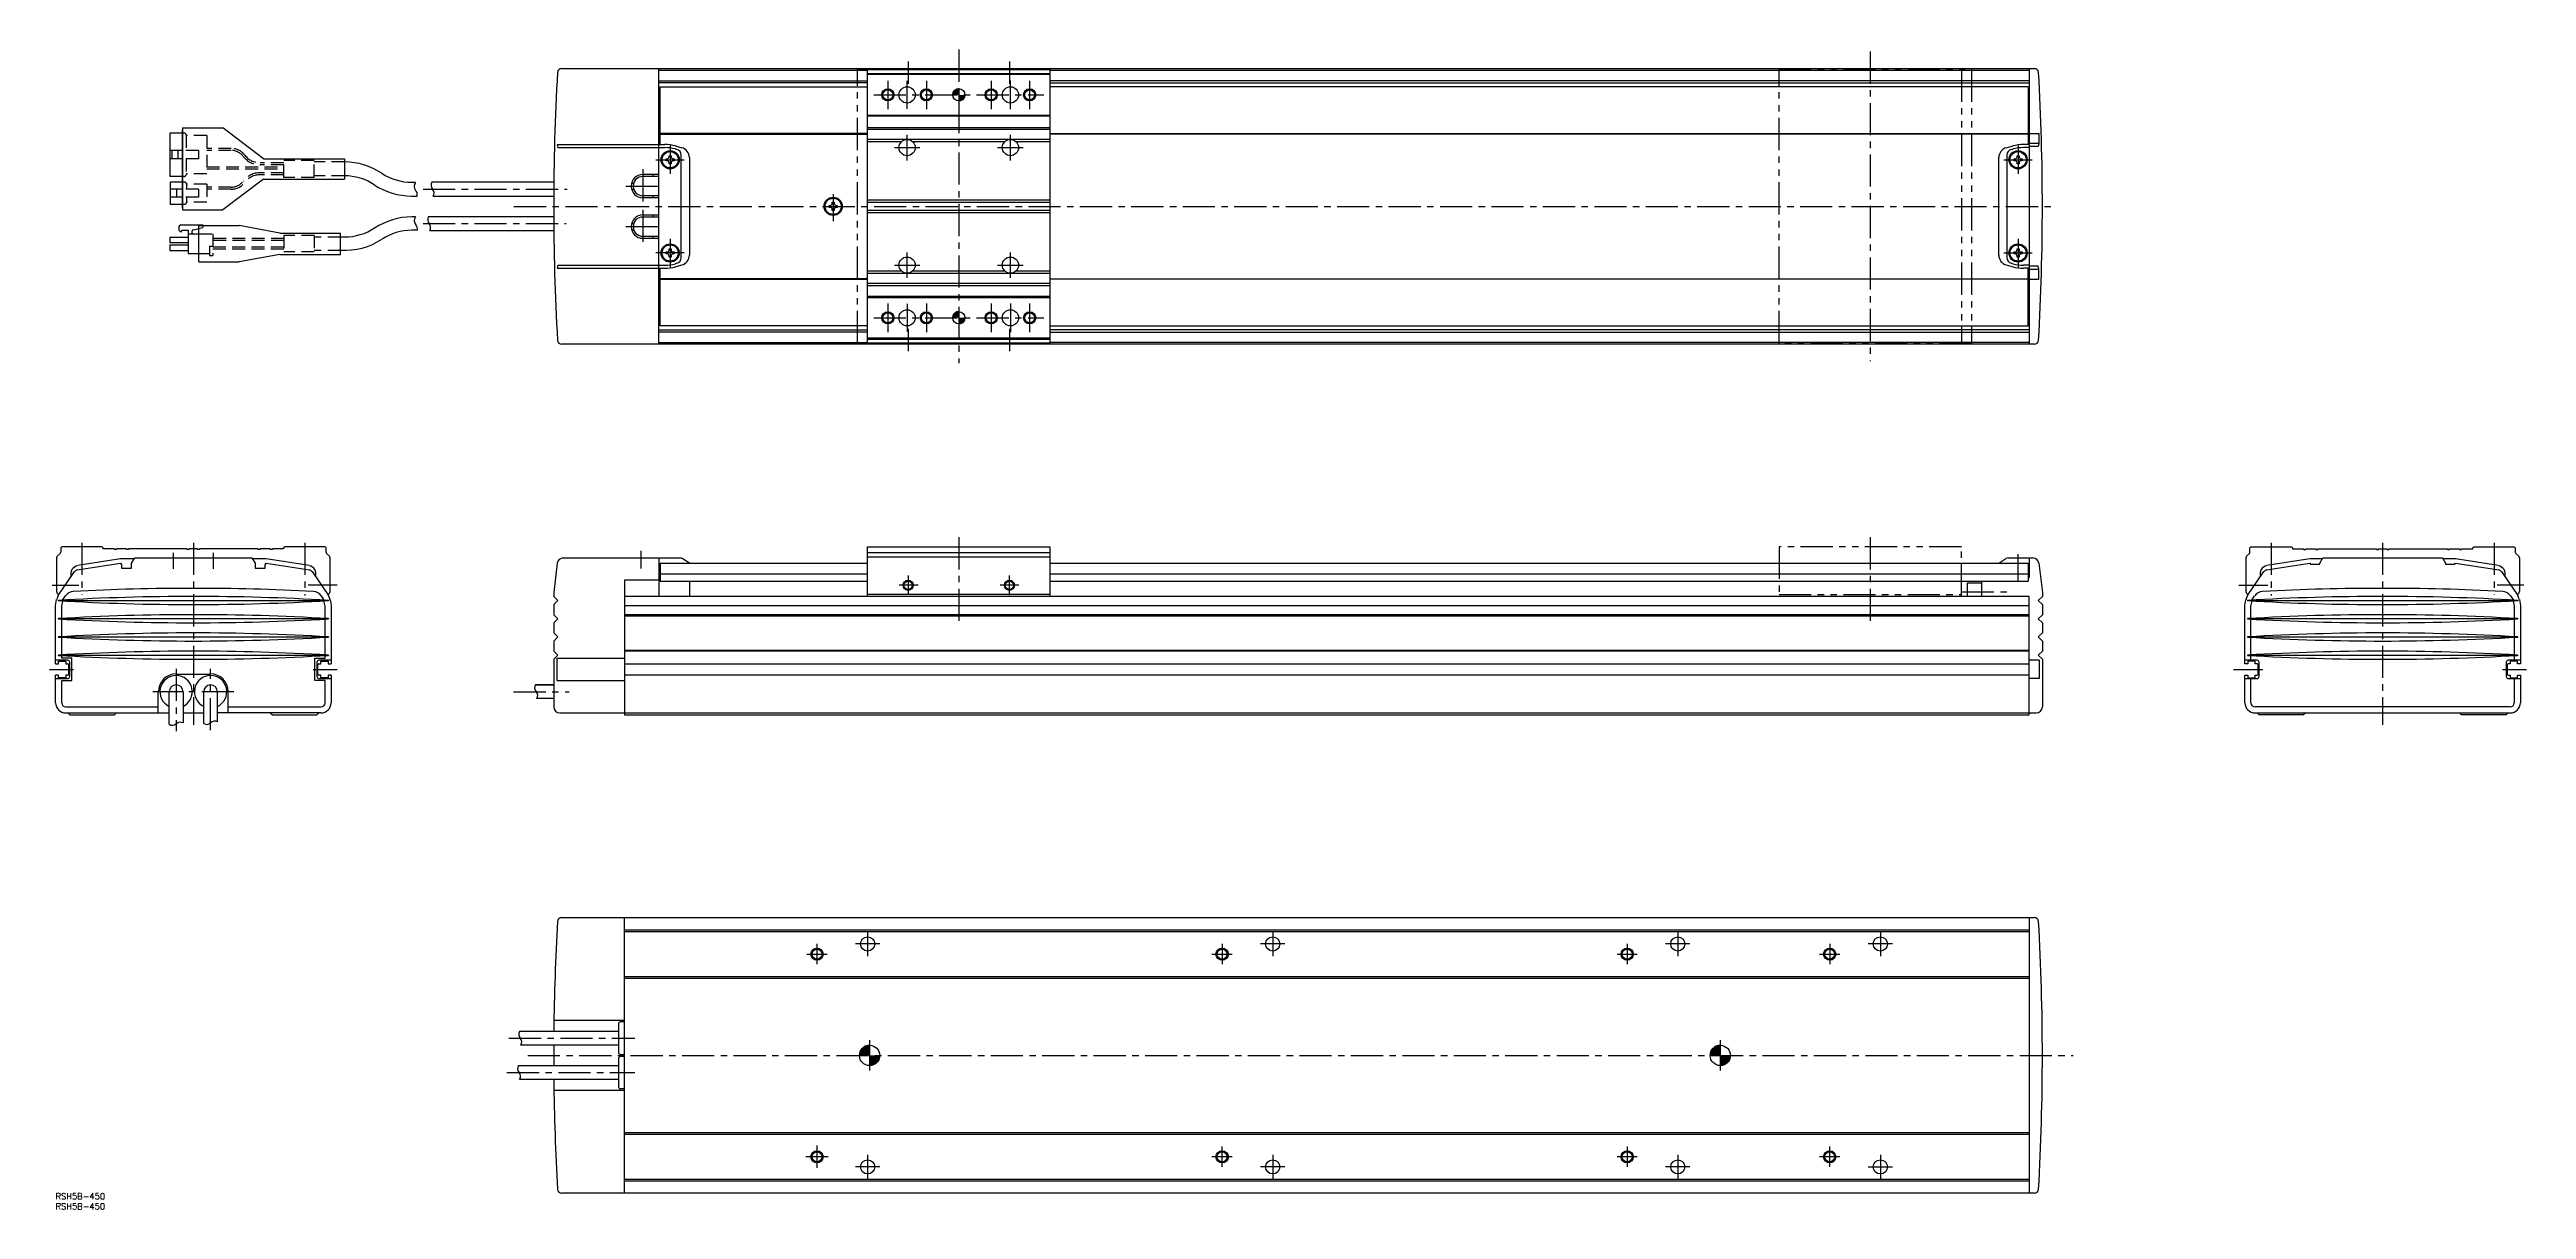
# Model space of a CAD drawing. Extents: x -3 to 1220, y -8 to 564.
import ezdxf

# ---------------------------------------------------------------- set-up
doc = ezdxf.new("R2010")
doc.units = 0
doc.header["$LTSCALE"] = 0.5
for name, pattern in [('CENTER', [50.8, 31.75, -6.35, 6.35, -6.35]), ('DASHED', [19.05, 12.7, -6.35]), ('PHANTOM', [63.5, 31.75, -6.35, 6.35, -6.35, 6.35, -6.35])]:
    doc.linetypes.add(name, pattern=pattern)
for name, color, linetype in [('MSM_CENTER', 1, 'CENTER'), ('MSM_CONTINUOUS', 7, 'CONTINUOUS'), ('MSM_DASHED', 4, 'DASHED'), ('MSM_IMAGINARY', 6, 'PHANTOM'), ('MSM_NARROW', 5, 'CONTINUOUS'), ('MSM_PART_NUMBER', 7, 'CONTINUOUS')]:
    doc.layers.add(name, color=color, linetype=linetype)
doc.styles.get("Standard").update_dxf_attribs({"font": 'txt.shx', "height": 3, "bigfont": 'bigfont.shx'})

# ---------------------------------------------------------------- blocks, each defined once
blk = doc.blocks.new('*U1')
at = {"layer": 'MSM_PART_NUMBER'}
blk.add_text('RSH5B-450', height=3, dxfattribs=at).set_placement((0, -3))
blk = doc.blocks.new('*U2')
at = {"layer": 'MSM_PART_NUMBER'}
blk.add_text('RSH5B-450', height=3, dxfattribs=at).set_placement((0, -8))
blk = doc.blocks.new('*U8')
at = {"layer": 'MSM_CONTINUOUS', "linetype": 'CONTINUOUS'}
for p, q in [((443, 542.9), (442.9, 542)), ((443.5, 543.8), (443, 542.9)), ((444.1, 544.4), (443.5, 543.8)), ((445, 544.9), (444.1, 544.4)), ((445.9, 545), (445, 544.9)), ((445.9, 544.9), (445.9, 545)), ((445.9, 544.9), (445.9, 544.4)), ((445.9, 544.4), (445.9, 543.8)), ((445.9, 543.8), (445.9, 542.9)), ((445.9, 542.9), (445.9, 542)), ((445.9, 542), (445.9, 542)), ((445.9, 542), (445.9, 541.1)), ((445.9, 541.1), (445.9, 540.2)), ((445.9, 540.2), (445.9, 539.6)), ((445.9, 539.6), (445.9, 539.1)), ((446.8, 539.1), (445.9, 539)), ((445.9, 539), (445.9, 539.1)), ((447.7, 539.6), (446.8, 539.1)), ((448.3, 540.2), (447.7, 539.6)), ((448.8, 541.1), (448.3, 540.2)), ((448.9, 542), (448.8, 541.1)), ((448.9, 542), (448.9, 542)), ((443, 432.9), (442.9, 432)), ((442.9, 432), (442.9, 432)), ((443.5, 433.8), (443, 432.9)), ((444.1, 434.4), (443.5, 433.8)), ((445, 434.9), (444.1, 434.4)), ((445.9, 435), (445, 434.9)), ((445.9, 434.9), (445.9, 435)), ((445.9, 434.9), (445.9, 434.4)), ((445.9, 434.4), (445.9, 433.8)), ((445.9, 433.8), (445.9, 432.9)), ((445.9, 432.9), (445.9, 432)), ((445.9, 432), (445.9, 432)), ((445.9, 432), (445.9, 431.1)), ((445.9, 431.1), (445.9, 430.2)), ((445.9, 430.2), (445.9, 429.6)), ((445.9, 429.6), (445.9, 429.1)), ((446.8, 429.1), (445.9, 429)), ((445.9, 429), (445.9, 429.1)), ((447.7, 429.6), (446.8, 429.1)), ((448.3, 430.2), (447.7, 429.6)), ((448.8, 431.1), (448.3, 430.2)), ((448.9, 432), (448.8, 431.1))]:
    blk.add_line(p, q, dxfattribs=at)
for points in [[(443, 542.9), (442.9, 542), (445.9, 542)], [(443.5, 543.8), (443, 542.9), (445.9, 542.9)], [(444.1, 544.4), (443.5, 543.8), (445.9, 543.8)], [(445, 544.9), (444.1, 544.4), (445.9, 544.4)], [(445.9, 545), (445, 544.9), (445.9, 544.9)], [(448.9, 542), (445.9, 542), (448.9, 542)], [(445.9, 542), (445.9, 541.1), (448.8, 541.1)], [(445.9, 541.1), (445.9, 540.2), (448.3, 540.2)], [(445.9, 540.2), (445.9, 539.6), (447.7, 539.6)], [(445.9, 539.6), (445.9, 539.1), (446.8, 539.1)], [(443, 432.9), (442.9, 432), (445.9, 432)], [(442.9, 432), (442.9, 432), (445.9, 432)], [(443.5, 433.8), (443, 432.9), (445.9, 432.9)], [(444.1, 434.4), (443.5, 433.8), (445.9, 433.8)], [(445, 434.9), (444.1, 434.4), (445.9, 434.4)], [(445.9, 435), (445, 434.9), (445.9, 434.9)], [(445.9, 432), (445.9, 431.1), (448.8, 431.1)], [(445.9, 431.1), (445.9, 430.2), (448.3, 430.2)], [(445.9, 430.2), (445.9, 429.6), (447.7, 429.6)], [(445.9, 429.6), (445.9, 429.1), (446.8, 429.1)]]:
    blk.add_solid(points, dxfattribs=at)
at = {"layer": 'MSM_CONTINUOUS', "linetype": 'CONTINUOUS', "extrusion": (0, 0, -1)}
for points in [[(-443, 542.9), (-445.9, 542.9), (-445.9, 542)], [(-443.1, 542), (-445.9, 542), (-445.9, 542)], [(-443.5, 543.8), (-445.9, 543.8), (-445.9, 542.9)], [(-444.1, 544.4), (-445.9, 544.4), (-445.9, 543.8)], [(-445, 544.9), (-445.9, 544.9), (-445.9, 544.4)], [(-445.9, 542), (-448.9, 542), (-448.8, 541.1)], [(-445.9, 541.1), (-448.8, 541.1), (-448.3, 540.2)], [(-445.9, 540.2), (-448.3, 540.2), (-447.7, 539.6)], [(-445.9, 539.6), (-447.7, 539.6), (-446.8, 539.1)], [(-445.9, 539.1), (-446.8, 539.1), (-445.9, 539)], [(-442.9, 432), (-445.9, 432), (-445.9, 432)], [(-443, 432.9), (-445.9, 432.9), (-445.9, 432)], [(-443.5, 433.8), (-445.9, 433.8), (-445.9, 432.9)], [(-444.1, 434.4), (-445.9, 434.4), (-445.9, 433.8)], [(-445, 434.9), (-445.9, 434.9), (-445.9, 434.4)], [(-445.9, 432), (-448.9, 432), (-448.8, 431.1)], [(-445.9, 431.1), (-448.8, 431.1), (-448.3, 430.2)], [(-445.9, 430.2), (-448.3, 430.2), (-447.7, 429.6)], [(-445.9, 429.6), (-447.7, 429.6), (-446.8, 429.1)], [(-445.9, 429.1), (-446.8, 429.1), (-445.9, 429)]]:
    blk.add_solid(points, dxfattribs=at)
blk = doc.blocks.new('*U9')
at = {"layer": 'MSM_CONTINUOUS', "linetype": 'CONTINUOUS'}
for p, q in [((397, 69.1), (396.9, 68)), ((397.4, 70.2), (397, 69.1)), ((398, 71.1), (397.4, 70.2)), ((398.8, 71.9), (398, 71.1)), ((399.7, 72.5), (398.8, 71.9)), ((400.8, 72.9), (399.7, 72.5)), ((401.9, 73), (400.8, 72.9)), ((401.9, 72.9), (401.9, 73)), ((401.9, 72.9), (401.9, 72.5)), ((401.9, 72.5), (401.9, 71.9)), ((401.9, 71.9), (401.9, 71.1)), ((401.9, 71.1), (401.9, 70.2)), ((401.9, 70.2), (401.9, 69.1)), ((401.9, 69.1), (401.9, 68)), ((401.9, 68), (401.9, 66.9)), ((401.9, 66.9), (401.9, 65.8)), ((401.9, 65.8), (401.9, 64.9)), ((401.9, 64.9), (401.9, 64.1)), ((401.9, 64.1), (401.9, 63.5)), ((401.9, 63.5), (401.9, 63.1)), ((403, 63.1), (401.9, 63)), ((401.9, 63), (401.9, 63.1)), ((404.1, 63.5), (403, 63.1)), ((405, 64.1), (404.1, 63.5)), ((405.8, 64.9), (405, 64.1)), ((406.4, 65.8), (405.8, 64.9)), ((406.8, 66.9), (406.4, 65.8)), ((406.9, 68), (406.8, 66.9)), ((817, 69.1), (816.9, 68)), ((817.4, 70.2), (817, 69.1)), ((818, 71.1), (817.4, 70.2)), ((818.8, 71.9), (818, 71.1)), ((819.7, 72.5), (818.8, 71.9)), ((820.8, 72.9), (819.7, 72.5)), ((821.9, 73), (820.8, 72.9)), ((821.9, 72.9), (821.9, 73)), ((821.9, 72.9), (821.9, 72.5)), ((821.9, 72.5), (821.9, 71.9)), ((821.9, 71.9), (821.9, 71.1)), ((821.9, 71.1), (821.9, 70.2)), ((821.9, 70.2), (821.9, 69.1)), ((821.9, 69.1), (821.9, 68)), ((821.9, 68), (821.9, 66.9)), ((821.9, 66.9), (821.9, 65.8)), ((821.9, 65.8), (821.9, 64.9)), ((821.9, 64.9), (821.9, 64.1)), ((821.9, 64.1), (821.9, 63.5)), ((821.9, 63.5), (821.9, 63.1)), ((823, 63.1), (821.9, 63)), ((821.9, 63), (821.9, 63.1)), ((824.1, 63.5), (823, 63.1)), ((825, 64.1), (824.1, 63.5)), ((825.8, 64.9), (825, 64.1)), ((826.4, 65.8), (825.8, 64.9)), ((826.8, 66.9), (826.4, 65.8)), ((826.9, 68), (826.8, 66.9))]:
    blk.add_line(p, q, dxfattribs=at)
for points in [[(397, 69.1), (396.9, 68), (401.9, 68)], [(397.4, 70.2), (397, 69.1), (401.9, 69.1)], [(398, 71.1), (397.4, 70.2), (401.9, 70.2)], [(398.8, 71.9), (398, 71.1), (401.9, 71.1)], [(399.7, 72.5), (398.8, 71.9), (401.9, 71.9)], [(400.8, 72.9), (399.7, 72.5), (401.9, 72.5)], [(401.9, 73), (400.8, 72.9), (401.9, 72.9)], [(401.9, 68), (401.9, 66.9), (406.8, 66.9)], [(401.9, 66.9), (401.9, 65.8), (406.4, 65.8)], [(401.9, 65.8), (401.9, 64.9), (405.8, 64.9)], [(401.9, 64.9), (401.9, 64.1), (405, 64.1)], [(401.9, 64.1), (401.9, 63.5), (404.1, 63.5)], [(401.9, 63.5), (401.9, 63.1), (403, 63.1)], [(817, 69.1), (816.9, 68), (821.9, 68)], [(817.4, 70.2), (817, 69.1), (821.9, 69.1)], [(818, 71.1), (817.4, 70.2), (821.9, 70.2)], [(818.8, 71.9), (818, 71.1), (821.9, 71.1)], [(819.7, 72.5), (818.8, 71.9), (821.9, 71.9)], [(820.8, 72.9), (819.7, 72.5), (821.9, 72.5)], [(821.9, 73), (820.8, 72.9), (821.9, 72.9)], [(821.9, 68), (821.9, 66.9), (826.8, 66.9)], [(821.9, 66.9), (821.9, 65.8), (826.4, 65.8)], [(821.9, 65.8), (821.9, 64.9), (825.8, 64.9)], [(821.9, 64.9), (821.9, 64.1), (825, 64.1)], [(821.9, 64.1), (821.9, 63.5), (824.1, 63.5)], [(821.9, 63.5), (821.9, 63.1), (823, 63.1)]]:
    blk.add_solid(points, dxfattribs=at)
at = {"layer": 'MSM_CONTINUOUS', "linetype": 'CONTINUOUS', "extrusion": (0, 0, -1)}
for points in [[(-397, 69.1), (-401.9, 69.1), (-401.9, 68)], [(-397.4, 70.2), (-401.9, 70.2), (-401.9, 69.1)], [(-398, 71.1), (-401.9, 71.1), (-401.9, 70.2)], [(-398.8, 71.9), (-401.9, 71.9), (-401.9, 71.1)], [(-399.7, 72.5), (-401.9, 72.5), (-401.9, 71.9)], [(-400.8, 72.9), (-401.9, 72.9), (-401.9, 72.5)], [(-401.9, 68), (-406.9, 68), (-406.8, 66.9)], [(-401.9, 66.9), (-406.8, 66.9), (-406.4, 65.8)], [(-401.9, 65.8), (-406.4, 65.8), (-405.8, 64.9)], [(-401.9, 64.9), (-405.8, 64.9), (-405, 64.1)], [(-401.9, 64.1), (-405, 64.1), (-404.1, 63.5)], [(-401.9, 63.5), (-404.1, 63.5), (-403, 63.1)], [(-401.9, 63.1), (-403, 63.1), (-401.9, 63)], [(-817, 69.1), (-821.9, 69.1), (-821.9, 68)], [(-817.4, 70.2), (-821.9, 70.2), (-821.9, 69.1)], [(-818, 71.1), (-821.9, 71.1), (-821.9, 70.2)], [(-818.8, 71.9), (-821.9, 71.9), (-821.9, 71.1)], [(-819.7, 72.5), (-821.9, 72.5), (-821.9, 71.9)], [(-820.8, 72.9), (-821.9, 72.9), (-821.9, 72.5)], [(-821.9, 68), (-826.9, 68), (-826.8, 66.9)], [(-821.9, 66.9), (-826.8, 66.9), (-826.4, 65.8)], [(-821.9, 65.8), (-826.4, 65.8), (-825.8, 64.9)], [(-821.9, 64.9), (-825.8, 64.9), (-825, 64.1)], [(-821.9, 64.1), (-825, 64.1), (-824.1, 63.5)], [(-821.9, 63.5), (-824.1, 63.5), (-823, 63.1)], [(-821.9, 63.1), (-823, 63.1), (-821.9, 63)]]:
    blk.add_solid(points, dxfattribs=at)

msp = doc.modelspace()

# ---------------------------------------------------------------- linework, layer by layer
at = {"layer": 'MSM_CENTER'}
for p, q in [((445.9, 564.4), (445.9, 409.6)), ((895.9, 563.4), (895.9, 410.6)), ((420.9, 558.5), (420.9, 547.5)), ((470.9, 558.5), (470.9, 547.5)), ((403.9, 542), (487.9, 542)), ((410.9, 549), (410.9, 535)), ((420.4, 535.1), (420.4, 548.9)), ((429.9, 549), (429.9, 535)), ((461.9, 549), (461.9, 535)), ((471.4, 534.9), (471.4, 549.1)), ((480.9, 549), (480.9, 535)), ((303.4, 517), (303.4, 503)), ((414.1, 516), (426.7, 516)), ((420.4, 509.7), (420.4, 522.3)), ((465.1, 516), (477.7, 516)), ((471.4, 509.7), (471.4, 522.3)), ((968.9, 517), (968.9, 503)), ((289.9, 505.3), (289.9, 488.7)), ((296.4, 510), (310.4, 510)), ((961.9, 510), (975.9, 510)), ((181.4, 495.5), (252.5, 495.5)), ((281.6, 497), (298.2, 497)), ((383.9, 493), (383.9, 479.7)), ((181.4, 478.5), (252, 478.5)), ((226.3, 487), (986.7, 487)), ((281.6, 477), (298.2, 477)), ((289.9, 485.3), (289.9, 468.7)), ((303.4, 471), (303.4, 457)), ((968.9, 471), (968.9, 457)), ((310.4, 464), (296.4, 464)), ((414.1, 458), (426.7, 458)), ((420.4, 451.7), (420.4, 464.3)), ((465.1, 458), (477.7, 458)), ((471.4, 451.7), (471.4, 464.3)), ((961.9, 464), (975.9, 464)), ((403.9, 432), (487.9, 432)), ((410.9, 439), (410.9, 425)), ((420.4, 438.9), (420.4, 425.1)), ((429.9, 439), (429.9, 425)), ((461.9, 439), (461.9, 425)), ((471.4, 439.1), (471.4, 424.9)), ((480.9, 439), (480.9, 425)), ((420.9, 426.5), (420.9, 415.5)), ((470.9, 426.5), (470.9, 415.5)), ((13, 321), (13, 295.5)), ((68, 321), (68, 231.1)), ((123, 321), (123, 295)), ((445.9, 323.7), (445.9, 281.8)), ((895.9, 323.7), (895.9, 280.5)), ((1093.9, 321), (1093.9, 295)), ((1148.9, 321), (1148.9, 231.1)), ((1203.9, 321), (1203.9, 295.5)), ((58, 316), (58, 308.2)), ((78, 308.2), (78, 316)), ((289, 317), (289, 308.3)), ((968.9, 301.8), (968.9, 315.4)), ((-1.7, 300), (11.4, 300)), ((139, 300), (124.7, 300)), ((425.8, 300), (416.4, 300)), ((420.9, 304.9), (420.9, 295.3)), ((475.5, 300), (466.3, 300)), ((470.9, 295.2), (470.9, 304.8)), ((941.1, 296.7), (963.5, 296.7)), ((1077.9, 300), (1092.2, 300)), ((1218.6, 300), (1205.5, 300)), ((-3, 258.5), (8.8, 258.5)), ((59.5, 258.8), (59.5, 228.1)), ((76.5, 228.5), (76.5, 258.8)), ((127.2, 258.5), (139, 258.5)), ((1075.3, 258.5), (1089.7, 258.5)), ((1208.1, 258.5), (1219.9, 258.5)), ((88, 247.5), (48, 247.5)), ((226.1, 247.5), (253.5, 247.5)), ((375.9, 123), (375.9, 113)), ((406.9, 123), (394.9, 123)), ((400.9, 129), (400.9, 117)), ((575.9, 123), (575.9, 113)), ((606.9, 123), (594.9, 123)), ((600.9, 129), (600.9, 117)), ((775.9, 123), (775.9, 113)), ((806.9, 123), (794.9, 123)), ((800.9, 129), (800.9, 117)), ((875.9, 123), (875.9, 113)), ((906.9, 123), (894.9, 123)), ((900.9, 129), (900.9, 117)), ((370.9, 118), (380.9, 118)), ((570.9, 118), (580.9, 118)), ((770.9, 118), (780.9, 118)), ((870.9, 118), (880.9, 118)), ((223.8, 76.5), (286, 76.5)), ((401.9, 75.5), (401.9, 60.5)), ((821.9, 75.5), (821.9, 60.5)), ((233.1, 68), (996.1, 68)), ((222.8, 59.5), (286, 59.5)), ((381.4, 18), (370.4, 18)), ((375.9, 23.5), (375.9, 12.5)), ((406.9, 13), (394.9, 13)), ((400.9, 19), (400.9, 7)), ((580.9, 18), (570.9, 18)), ((575.9, 13), (575.9, 23)), ((606.9, 13), (594.9, 13)), ((600.9, 19), (600.9, 7)), ((780.9, 18), (770.9, 18)), ((775.9, 23), (775.9, 13)), ((806.9, 13), (794.9, 13)), ((800.9, 19), (800.9, 7)), ((880.9, 18), (870.9, 18)), ((875.9, 13), (875.9, 23)), ((894.9, 13), (906.9, 13)), ((900.9, 19), (900.9, 7))]:
    msp.add_line(p, q, dxfattribs=at)
at = {"layer": 'MSM_CONTINUOUS'}
for p, q in [((249.8, 555), (977, 555)), ((297.9, 419), (297.9, 555)), ((297.9, 554.2), (400.9, 554.2)), ((400.9, 554.5), (490.9, 554.5)), ((400.9, 419.5), (400.9, 554.5)), ((400.9, 552.5), (490.9, 552.5)), ((490.9, 552), (400.9, 552)), ((490.9, 554.5), (490.9, 419.5)), ((490.9, 554.2), (974.4, 554.2)), ((974.4, 555), (974.4, 419)), ((297.9, 549), (400.9, 549)), ((400.9, 548), (297.9, 548)), ((298.4, 517.5), (298.4, 546)), ((298.4, 546), (400.9, 546)), ((974.4, 549), (490.9, 549)), ((490.9, 548), (974.4, 548)), ((973.9, 546), (490.9, 546)), ((973.9, 546), (973.9, 517.5)), ((400.9, 532), (490.9, 532)), ((490.9, 531.5), (400.9, 531.5)), ((400.9, 526), (490.9, 526)), ((62.6, 523.2), (56.4, 523.2)), ((56.4, 523.2), (56.4, 501.7)), ((62.6, 514.5), (56.4, 514.5)), ((57.4, 514.5), (57.4, 510.5)), ((60.4, 514.5), (60.4, 510.5)), ((62.6, 525.7), (82.6, 525.7)), ((62.6, 525.7), (62.6, 485.3)), ((62.6, 486.3), (62.6, 524.7)), ((102.6, 510.4), (82.6, 525.7)), ((247.6, 517.5), (300.8, 517.5)), ((248, 516), (300.8, 516)), ((400.9, 523), (298.4, 523)), ((298.4, 522.7), (400.9, 522.7)), ((305.9, 516.8), (309.2, 515.9)), ((306.7, 515.1), (305.9, 515.3)), ((490.9, 525), (400.9, 525)), ((490.9, 520), (400.9, 520)), ((400.9, 519), (417.8, 519)), ((423, 519), (468.8, 519)), ((474, 519), (490.9, 519)), ((490.9, 523), (973.9, 523)), ((973.9, 522.7), (490.9, 522.7)), ((963.1, 515.9), (966.4, 516.8)), ((965.6, 515.1), (966.4, 515.3)), ((974.4, 517.5), (971.5, 517.5)), ((974.4, 516), (971.5, 516)), ((974.4, 523), (979.2, 523)), ((979.2, 518), (974.4, 518)), ((978.8, 516.5), (974.4, 516.5)), ((979.2, 518), (978.8, 516.5)), ((979.2, 523), (979.2, 518)), ((62.6, 510.5), (56.4, 510.5)), ((62.6, 501.7), (56.4, 501.7)), ((102.6, 510.4), (142.6, 510.4)), ((142.6, 510.4), (142.6, 500.5)), ((297.9, 502.7), (289.9, 502.7)), ((297.9, 501.7), (289.9, 501.7)), ((294.9, 502.7), (294.9, 501.7)), ((301.4, 509.5), (301.4, 510.5)), ((301.4, 510.5), (301.9, 510.5)), ((301.9, 509.5), (301.4, 509.5)), ((302.9, 511.5), (302.9, 512)), ((302.9, 512), (303.9, 512)), ((302.9, 508), (302.9, 508.5)), ((303.9, 508), (302.9, 508)), ((303.9, 512), (303.9, 511.5)), ((303.9, 508.5), (303.9, 508)), ((304.9, 510.5), (305.4, 510.5)), ((305.4, 509.5), (304.9, 509.5)), ((305.4, 510.5), (305.4, 509.5)), ((308.9, 461.8), (308.9, 512.2)), ((312.9, 511.1), (312.9, 462.9)), ((959.4, 462.9), (959.4, 511.1)), ((963.4, 512.2), (963.4, 461.8)), ((966.9, 509.5), (966.9, 510.5)), ((966.9, 510.5), (967.4, 510.5)), ((967.4, 509.5), (966.9, 509.5)), ((968.4, 511.5), (968.4, 512)), ((968.4, 512), (969.4, 512)), ((968.4, 508), (968.4, 508.5)), ((969.4, 508), (968.4, 508)), ((969.4, 512), (969.4, 511.5)), ((969.4, 508.5), (969.4, 508)), ((970.4, 510.5), (970.9, 510.5)), ((970.9, 509.5), (970.4, 509.5)), ((970.9, 510.5), (970.9, 509.5)), ((56.6, 499), (56.6, 488)), ((62.6, 499), (56.6, 499)), ((62.6, 495.5), (56.6, 495.5)), ((62.6, 491.5), (56.6, 491.5)), ((59.6, 495.5), (59.6, 491.5)), ((102.6, 500.5), (82.6, 485.3)), ((102.6, 500.5), (142.6, 500.5)), ((175.7, 492.1), (178.5, 492.1)), ((175.8, 498.9), (177.7, 498.9)), ((245.9, 498.9), (185.7, 498.9)), ((186.4, 492.1), (245.9, 492.1)), ((284.3, 498.5), (285.4, 498.5)), ((284.3, 495.5), (285.4, 495.5)), ((297.9, 492.2), (289.9, 492.2)), ((297.9, 491.2), (289.9, 491.2)), ((294.9, 492.2), (294.9, 491.2)), ((490.9, 490), (400.9, 490)), ((62.6, 488), (56.6, 488)), ((60.9, 477), (60.9, 475.2)), ((61.8, 477.9), (72.6, 477.9)), ((62.6, 485.3), (82.6, 485.3)), ((70.7, 477.5), (75.9, 477.5)), ((70.7, 459.6), (70.7, 477.5)), ((72.6, 477.9), (72.6, 477.5)), ((75.9, 477.5), (90.7, 477.5)), ((110.7, 473.7), (90.7, 477.5)), ((177.7, 481.8), (175.9, 481.8)), ((245.9, 481.8), (184, 481.8)), ((284.3, 478.5), (285.4, 478.5)), ((297.9, 482.7), (289.9, 482.7)), ((297.9, 481.7), (289.9, 481.7)), ((294.9, 482.7), (294.9, 481.7)), ((381.9, 486.5), (381.9, 487.5)), ((381.9, 487.5), (382.4, 487.5)), ((382.4, 486.5), (381.9, 486.5)), ((383.4, 488.5), (383.4, 489)), ((383.4, 489), (384.4, 489)), ((383.4, 485), (383.4, 485.5)), ((384.4, 485), (383.4, 485)), ((384.4, 489), (384.4, 488.5)), ((384.4, 485.5), (384.4, 485)), ((385.4, 487.5), (385.9, 487.5)), ((385.9, 486.5), (385.4, 486.5)), ((385.9, 487.5), (385.9, 486.5)), ((400.9, 489), (490.9, 489)), ((490.9, 485), (400.9, 485)), ((400.9, 484), (490.9, 484)), ((56.4, 471.8), (56.4, 469.1)), ((56.4, 471.8), (65.4, 471.8)), ((56.4, 469.1), (65.4, 469.1)), ((56.4, 468), (65.4, 468)), ((56.4, 468), (56.4, 465.3)), ((56.4, 465.3), (65.4, 465.3)), ((61.8, 474.3), (60.9, 475.2)), ((61.8, 474.3), (62.7, 475.2)), ((62.7, 475.2), (65.4, 475.2)), ((65.4, 475.2), (65.4, 463.7)), ((65.4, 473.4), (70.7, 473.4)), ((68, 475.4), (70.7, 476.1)), ((110.7, 473.7), (140.7, 473.7)), ((140.7, 463.3), (140.7, 473.7)), ((142.7, 471.8), (140.7, 471.8)), ((142.7, 465.2), (140.7, 465.2)), ((178.6, 475.2), (175.9, 475.2)), ((184.7, 475.1), (245.9, 475.1)), ((284.3, 475.5), (285.4, 475.5)), ((297.9, 472.2), (289.9, 472.2)), ((297.9, 471.2), (289.9, 471.2)), ((294.9, 472.2), (294.9, 471.2)), ((302.9, 465.5), (302.9, 466)), ((302.9, 466), (303.9, 466)), ((303.9, 466), (303.9, 465.5)), ((968.4, 465.5), (968.4, 466)), ((968.4, 466), (969.4, 466)), ((969.4, 466), (969.4, 465.5)), ((65.4, 463.7), (70.7, 463.7)), ((70.7, 459.6), (90.7, 459.6)), ((110.7, 463.3), (90.7, 459.6)), ((110.7, 463.3), (140.7, 463.3)), ((247.6, 456.5), (300.8, 456.5)), ((248, 458), (300.8, 458)), ((298.4, 428), (298.4, 456.5)), ((301.4, 463.5), (301.4, 464.5)), ((301.4, 464.5), (301.9, 464.5)), ((301.9, 463.5), (301.4, 463.5)), ((302.9, 462), (302.9, 462.5)), ((303.9, 462), (302.9, 462)), ((303.9, 462.5), (303.9, 462)), ((304.9, 464.5), (305.4, 464.5)), ((305.4, 463.5), (304.9, 463.5)), ((305.4, 464.5), (305.4, 463.5)), ((306.7, 458.9), (305.9, 458.7)), ((305.9, 457.2), (309.2, 458.1)), ((417.8, 455), (400.9, 455)), ((400.9, 454), (490.9, 454)), ((468.8, 455), (423, 455)), ((490.9, 455), (474, 455)), ((963.1, 458.1), (966.4, 457.2)), ((965.6, 458.9), (966.4, 458.7)), ((966.9, 463.5), (966.9, 464.5)), ((966.9, 464.5), (967.4, 464.5)), ((967.4, 463.5), (966.9, 463.5)), ((968.4, 462), (968.4, 462.5)), ((969.4, 462), (968.4, 462)), ((969.4, 462.5), (969.4, 462)), ((970.4, 464.5), (970.9, 464.5)), ((970.9, 463.5), (970.4, 463.5)), ((970.9, 464.5), (970.9, 463.5)), ((974.4, 458), (971.5, 458)), ((974.4, 456.5), (971.5, 456.5)), ((973.9, 428), (973.9, 456.5)), ((978.8, 457.5), (974.4, 457.5)), ((974.4, 456), (979.2, 456)), ((979.2, 456), (978.8, 457.5)), ((979.2, 451), (979.2, 456)), ((400.9, 451.3), (298.4, 451.3)), ((298.4, 451), (400.9, 451)), ((490.9, 449), (400.9, 449)), ((400.9, 448), (490.9, 448)), ((490.9, 442.5), (400.9, 442.5)), ((400.9, 442), (490.9, 442)), ((490.9, 451.3), (973.9, 451.3)), ((973.9, 451), (490.9, 451)), ((974.4, 451), (979.2, 451)), ((977, 419), (249.8, 419)), ((297.9, 426), (400.9, 426)), ((400.9, 425), (297.9, 425)), ((297.9, 419.8), (400.9, 419.8)), ((400.9, 428), (298.4, 428)), ((490.9, 422), (400.9, 422)), ((400.9, 421.5), (490.9, 421.5)), ((490.9, 419.5), (400.9, 419.5)), ((490.9, 428), (973.9, 428)), ((974.4, 426), (490.9, 426)), ((490.9, 425), (974.4, 425)), ((974.4, 419.8), (490.9, 419.8)), ((3, 319), (2.5, 318.5)), ((2.5, 318.5), (2.5, 316.4)), ((23, 319), (3, 319)), ((23.5, 318.5), (23, 319)), ((23.5, 318), (23.5, 318.5)), ((29, 318), (23.5, 318)), ((29, 317.7), (29, 318)), ((35, 318), (30, 318)), ((30, 318), (30, 317.7)), ((35, 317.7), (35, 318)), ((65, 318), (36, 318)), ((36, 318), (36, 317.7)), ((65, 317.7), (65, 318)), ((70, 318), (66, 318)), ((66, 318), (66, 317.7)), ((70, 317.7), (70, 318)), ((100, 318), (71, 318)), ((71, 318), (71, 317.7)), ((100, 317.7), (100, 318)), ((106, 318), (101, 318)), ((101, 318), (101, 317.7)), ((106, 317.7), (106, 318)), ((112.5, 318), (107, 318)), ((107, 318), (107, 317.7)), ((113, 319), (112.5, 318.5)), ((112.5, 318.5), (112.5, 318)), ((133, 319), (113, 319)), ((133.5, 318.5), (133, 319)), ((133.5, 316.4), (133.5, 318.5)), ((400.9, 294.5), (400.9, 319)), ((400.9, 319), (490.9, 319)), ((490.9, 319), (490.9, 294.5)), ((1083.4, 318.5), (1083.9, 319)), ((1083.4, 316.4), (1083.4, 318.5)), ((1083.9, 319), (1103.9, 319)), ((1103.9, 319), (1104.4, 318.5)), ((1104.4, 318.5), (1104.4, 318)), ((1104.4, 318), (1109.9, 318)), ((1109.9, 318), (1109.9, 317.7)), ((1110.9, 317.7), (1110.9, 318)), ((1110.9, 318), (1115.9, 318)), ((1115.9, 318), (1115.9, 317.7)), ((1116.9, 317.7), (1116.9, 318)), ((1116.9, 318), (1145.9, 318)), ((1145.9, 318), (1145.9, 317.7)), ((1146.9, 317.7), (1146.9, 318)), ((1146.9, 318), (1150.9, 318)), ((1150.9, 318), (1150.9, 317.7)), ((1151.9, 317.7), (1151.9, 318)), ((1151.9, 318), (1180.9, 318)), ((1180.9, 318), (1180.9, 317.7)), ((1181.9, 317.7), (1181.9, 318)), ((1181.9, 318), (1186.9, 318)), ((1186.9, 318), (1186.9, 317.7)), ((1187.9, 317.7), (1187.9, 318)), ((1187.9, 318), (1193.4, 318)), ((1193.4, 318.5), (1193.9, 319)), ((1193.4, 318), (1193.4, 318.5)), ((1193.9, 319), (1213.9, 319)), ((1213.9, 319), (1214.4, 318.5)), ((1214.4, 318.5), (1214.4, 316.4)), ((0.5, 313.6), (0.5, 297)), ((2.2, 315.7), (0.8, 314.3)), ((1.3, 295), (9.3, 306.8)), ((10.7, 307.6), (32, 311)), ((32, 313), (10.9, 309.7)), ((30, 317.7), (29, 317.7)), ((38.7, 313), (32, 313)), ((32, 311), (32.5, 310.1)), ((32.5, 310.1), (32.5, 308.5)), ((32.5, 308.5), (37.5, 308.5)), ((36, 317.7), (35, 317.7)), ((37.5, 311), (38.9, 313.2)), ((37.5, 308.5), (37.5, 311)), ((39.3, 313.5), (96.7, 313.5)), ((66, 317.7), (65, 317.7)), ((71, 317.7), (70, 317.7)), ((97.1, 313.2), (98.5, 311)), ((104, 313), (97.3, 313)), ((98.5, 311), (98.5, 308.5)), ((98.5, 308.5), (103.5, 308.5)), ((101, 317.7), (100, 317.7)), ((103.5, 310.1), (104, 311)), ((103.5, 308.5), (103.5, 310.1)), ((125.1, 309.7), (104, 313)), ((104, 311), (125.3, 307.6)), ((107, 317.7), (106, 317.7)), ((126.7, 306.8), (134.7, 295)), ((135.2, 314.3), (133.8, 315.7)), ((135.5, 297), (135.5, 313.6)), ((247.7, 310.9), (245.9, 296.5)), ((250.6, 313.5), (308.3, 313.5)), ((297.9, 313.5), (297.9, 294.5)), ((297.9, 310.5), (298.4, 310.5)), ((298.4, 311), (400.9, 311)), ((298.4, 311), (298.4, 302)), ((312.9, 311), (309.4, 313.2)), ((490.9, 316), (400.9, 316)), ((400.9, 314), (490.9, 314)), ((490.9, 311), (973.9, 311)), ((959.4, 311), (962.9, 313.2)), ((964, 313.5), (976.2, 313.5)), ((973.9, 311), (973.9, 302)), ((973.9, 310.5), (974.4, 310.5)), ((974.4, 313.5), (974.4, 304)), ((979.1, 310.9), (980.9, 296.5)), ((1081.4, 313.6), (1081.4, 297)), ((1081.7, 314.3), (1083.1, 315.7)), ((1082.2, 295), (1090.2, 306.8)), ((1091.6, 307.6), (1112.9, 311)), ((1112.9, 313), (1091.8, 309.7)), ((1109.9, 317.7), (1110.9, 317.7)), ((1119.1, 313), (1112.9, 313)), ((1112.9, 311), (1113.2, 310.5)), ((1113.2, 310.5), (1117.9, 310.5)), ((1115.9, 317.7), (1116.9, 317.7)), ((1117.9, 311), (1119.4, 313.5)), ((1117.9, 310.5), (1117.9, 311)), ((1119.4, 313.5), (1178.4, 313.5)), ((1145.9, 317.7), (1146.9, 317.7)), ((1150.9, 317.7), (1151.9, 317.7)), ((1178.4, 313.5), (1179.9, 311)), ((1184.9, 313), (1178.7, 313)), ((1179.9, 311), (1179.9, 310.5)), ((1179.9, 310.5), (1184.6, 310.5)), ((1180.9, 317.7), (1181.9, 317.7)), ((1184.6, 310.5), (1184.9, 311)), ((1206, 309.7), (1184.9, 313)), ((1184.9, 311), (1206.2, 307.6)), ((1186.9, 317.7), (1187.9, 317.7)), ((1207.6, 306.8), (1215.6, 295)), ((1214.7, 315.7), (1216.1, 314.3)), ((1216.4, 313.6), (1216.4, 297)), ((3.4, 292.7), (4.8, 294.8)), ((132.6, 292.7), (131.2, 294.8)), ((245.9, 296.5), (245.9, 294.5)), ((245.9, 294.5), (247.9, 292.5)), ((298.4, 302.5), (280.9, 302.5)), ((280.9, 302.5), (280.9, 236)), ((974.4, 294.5), (280.9, 294.5)), ((400.9, 305.5), (298.4, 305.5)), ((298.4, 302), (400.9, 302)), ((312.9, 302), (312.9, 294.5)), ((490.9, 295.5), (400.9, 295.5)), ((973.9, 305.5), (490.9, 305.5)), ((490.9, 302), (973.9, 302)), ((943.9, 294.5), (943.9, 301.2)), ((943.9, 301.2), (950.9, 301.2)), ((950.9, 302), (950.9, 294.5)), ((974.4, 236), (974.4, 294.5)), ((980.9, 294.5), (978.9, 292.5)), ((980.9, 296.5), (980.9, 294.5)), ((1084.3, 292.7), (1085.7, 294.8)), ((1212.1, 294.8), (1213.5, 292.7)), ((0, 290), (0.5, 293)), ((0, 261.2), (0, 290)), ((1.3, 292.6), (1.3, 292.4)), ((1.3, 292.5), (134.7, 292.5)), ((1.3, 283.6), (1.3, 283.4)), ((134.7, 283.5), (1.3, 283.5)), ((3, 289.7), (3.5, 292.3)), ((3, 283.7), (3, 289.7)), ((3, 274.7), (3, 283.3)), ((133, 289.7), (132.5, 292.3)), ((133, 283.7), (133, 289.7)), ((133, 274.7), (133, 283.3)), ((134.7, 292.6), (134.7, 292.4)), ((134.7, 283.6), (134.7, 283.4)), ((135.5, 293), (136, 290)), ((136, 290), (136, 261.2)), ((247.9, 292.5), (245.9, 290.5)), ((245.9, 290.5), (245.9, 285.5)), ((245.9, 285.5), (247.9, 283.5)), ((247.9, 283.5), (245.9, 281.5)), ((245.9, 281.5), (245.9, 276.5)), ((280.9, 290), (974.4, 290)), ((974.4, 285.5), (280.9, 285.5)), ((280.9, 285), (974.4, 285)), ((978.9, 292.5), (980.9, 290.5)), ((980.9, 285.5), (978.9, 283.5)), ((978.9, 283.5), (980.9, 281.5)), ((980.9, 290.5), (980.9, 285.5)), ((980.9, 281.5), (980.9, 276.5)), ((1080.9, 290), (1081.4, 293)), ((1080.9, 261.2), (1080.9, 290)), ((1082.2, 292.6), (1082.2, 292.4)), ((1082.2, 292.5), (1215.6, 292.5)), ((1082.2, 283.6), (1082.2, 283.4)), ((1215.6, 283.5), (1082.2, 283.5)), ((1083.9, 289.7), (1084.4, 292.3)), ((1083.9, 283.7), (1083.9, 289.7)), ((1083.9, 274.7), (1083.9, 283.3)), ((1213.4, 292.3), (1213.9, 289.7)), ((1213.9, 289.7), (1213.9, 283.7)), ((1213.9, 283.3), (1213.9, 274.7)), ((1215.6, 292.6), (1215.6, 292.4)), ((1215.6, 283.6), (1215.6, 283.4)), ((1216.4, 293), (1216.9, 290)), ((1216.9, 290), (1216.9, 261.2)), ((1.3, 274.6), (1.3, 274.4)), ((1.3, 274.5), (134.7, 274.5)), ((3, 265.7), (3, 274.3)), ((133, 265.7), (133, 274.3)), ((134.7, 274.6), (134.7, 274.4)), ((245.9, 276.5), (247.9, 274.5)), ((247.9, 274.5), (245.9, 272.5)), ((245.9, 272.5), (245.9, 267.5)), ((980.9, 276.5), (978.9, 274.5)), ((978.9, 274.5), (980.9, 272.5)), ((980.9, 272.5), (980.9, 267.5)), ((1082.2, 274.6), (1082.2, 274.4)), ((1082.2, 274.5), (1215.6, 274.5)), ((1083.9, 265.7), (1083.9, 274.3)), ((1213.9, 274.3), (1213.9, 265.7)), ((1215.6, 274.6), (1215.6, 274.4)), ((6, 263), (0, 263)), ((0, 261.2), (1.5, 261.2)), ((1.3, 265.6), (1.3, 265.4)), ((1.3, 265.5), (134.7, 265.5)), ((1.5, 261.2), (1.5, 262.6)), ((1.5, 262.6), (5, 262.6)), ((3, 264), (3, 265.3)), ((8, 264), (3, 264)), ((5, 262.6), (5, 261.2)), ((5, 261.2), (6, 261.2)), ((6.5, 256.2), (6.5, 260.7)), ((7, 255), (7, 262)), ((8, 253), (8, 264)), ((128, 253), (128, 264)), ((128, 264), (133, 264)), ((129, 262), (129, 255)), ((129.5, 256.2), (129.5, 260.7)), ((136, 263), (130, 263)), ((130, 261.2), (131, 261.2)), ((131, 261.2), (131, 262.6)), ((131, 262.6), (134.5, 262.6)), ((133, 264), (133, 265.3)), ((134.5, 262.6), (134.5, 261.2)), ((134.5, 261.2), (136, 261.2)), ((134.7, 265.6), (134.7, 265.4)), ((245.9, 267.5), (247.9, 265.5)), ((247.9, 265.5), (245.9, 263.5)), ((245.9, 263.5), (245.9, 240)), ((247.4, 264), (247.4, 253)), ((247.4, 264), (280.9, 264)), ((280.9, 268), (974.4, 268)), ((974.4, 267.5), (280.9, 267.5)), ((280.9, 261.2), (974.4, 261.2)), ((979.3, 263), (974.4, 263)), ((980.9, 267.5), (978.9, 265.5)), ((978.9, 265.5), (980.9, 263.5)), ((979.3, 263), (979.3, 254)), ((980.9, 263.5), (980.9, 240)), ((1086.9, 263), (1080.9, 263)), ((1082.4, 261.2), (1080.9, 261.2)), ((1082.2, 265.6), (1082.2, 265.4)), ((1082.2, 265.5), (1215.6, 265.5)), ((1085.9, 262.6), (1082.4, 262.6)), ((1082.4, 262.6), (1082.4, 261.2)), ((1083.9, 263), (1083.9, 265.3)), ((1085.9, 261.2), (1085.9, 262.6)), ((1086.9, 261.2), (1085.9, 261.2)), ((1087.4, 256.2), (1087.4, 260.7)), ((1087.9, 255), (1087.9, 262)), ((1209.9, 262), (1209.9, 255)), ((1210.4, 260.7), (1210.4, 256.2)), ((1216.9, 263), (1210.9, 263)), ((1211.9, 261.2), (1210.9, 261.2)), ((1215.4, 262.6), (1211.9, 262.6)), ((1211.9, 262.6), (1211.9, 261.2)), ((1213.9, 265.3), (1213.9, 263)), ((1215.4, 261.2), (1215.4, 262.6)), ((1216.9, 261.2), (1215.4, 261.2)), ((1215.6, 265.6), (1215.6, 265.4)), ((0, 242), (0, 255.7)), ((1.5, 255.7), (0, 255.7)), ((0, 254), (6, 254)), ((1.5, 254.3), (1.5, 255.7)), ((5, 254.3), (1.5, 254.3)), ((3, 242), (3, 253)), ((3, 253), (8, 253)), ((6, 255.7), (5, 255.7)), ((5, 255.7), (5, 254.3)), ((50.7, 237), (50.7, 247.5)), ((56.1, 231.4), (56.1, 247.5)), ((59.5, 256.2), (76.5, 256.2)), ((62.9, 247.5), (62.9, 232.1)), ((73.1, 231.8), (73.1, 247.5)), ((79.8, 247.5), (79.8, 232.6)), ((85.2, 237), (85.2, 247.5)), ((133, 253), (128, 253)), ((131, 255.7), (130, 255.7)), ((130, 254), (136, 254)), ((131, 254.3), (131, 255.7)), ((134.5, 254.3), (131, 254.3)), ((133, 242), (133, 253)), ((136, 255.7), (134.5, 255.7)), ((134.5, 255.7), (134.5, 254.3)), ((136, 255.7), (136, 242)), ((245.9, 250.8), (236.8, 250.8)), ((245.9, 250.9), (236.9, 250.9)), ((247.4, 253), (280.9, 253)), ((974.4, 255.7), (280.9, 255.7)), ((979.3, 254), (974.4, 254)), ((1080.9, 242), (1080.9, 255.7)), ((1080.9, 255.7), (1082.4, 255.7)), ((1080.9, 254), (1086.9, 254)), ((1082.4, 255.7), (1082.4, 254.3)), ((1082.4, 254.3), (1085.9, 254.3)), ((1083.9, 242), (1083.9, 254)), ((1085.9, 254.3), (1085.9, 255.7)), ((1085.9, 255.7), (1086.9, 255.7)), ((1210.9, 255.7), (1211.9, 255.7)), ((1210.9, 254), (1216.9, 254)), ((1211.9, 255.7), (1211.9, 254.3)), ((1211.9, 254.3), (1215.4, 254.3)), ((1213.9, 254), (1213.9, 242)), ((1215.4, 254.3), (1215.4, 255.7)), ((1215.4, 255.7), (1216.9, 255.7)), ((1216.9, 255.7), (1216.9, 242)), ((5, 240), (50.7, 240)), ((5, 237), (56.1, 237)), ((6, 237), (7, 236)), ((7, 236), (29, 236)), ((29, 236), (30, 237)), ((62.9, 237), (73.1, 237)), ((131, 237), (79.8, 237)), ((85.2, 240), (131, 240)), ((106, 237), (107, 236)), ((107, 236), (129, 236)), ((129, 236), (130, 237)), ((245.9, 244.1), (237.5, 244.1)), ((245.9, 244.1), (237.6, 244.1)), ((248.9, 237), (977.9, 237)), ((280.9, 236), (974.4, 236)), ((1211.9, 240), (1085.9, 240)), ((1085.9, 237), (1211.9, 237)), ((1087.9, 236), (1086.9, 237)), ((1109.9, 236), (1087.9, 236)), ((1110.9, 237), (1109.9, 236)), ((1187.9, 236), (1186.9, 237)), ((1209.9, 236), (1187.9, 236)), ((1210.9, 237), (1209.9, 236)), ((249.8, 136), (977, 136)), ((280.9, 0), (280.9, 136)), ((974.4, 136), (974.4, 0)), ((280.9, 130), (974.4, 130)), ((974.4, 129), (280.9, 129)), ((280.9, 107), (974.4, 107)), ((974.4, 106), (280.9, 106)), ((277.9, 79.8), (229, 79.8)), ((280.9, 85.2), (246, 85.2)), ((277.9, 83.5), (277.9, 69.5)), ((280.9, 84.5), (278.9, 84.5)), ((277.9, 62.9), (228.4, 62.9)), ((277.9, 73.1), (229.7, 73.1)), ((277.9, 66.5), (277.9, 52.5)), ((278.9, 68.5), (280.9, 68.5)), ((280.9, 67.5), (278.9, 67.5)), ((277.9, 56.1), (229.1, 56.1)), ((280.9, 50.7), (246, 50.7)), ((280.9, 51.5), (278.9, 51.5)), ((280.9, 30), (974.4, 30)), ((974.4, 29), (280.9, 29)), ((977, 0), (249.8, 0)), ((280.9, 7), (974.4, 7)), ((974.4, 6), (280.9, 6))]:
    msp.add_line(p, q, dxfattribs=at)
for centre, radius in [((410.9, 542), 2.46), ((420.4, 542), 4), ((429.9, 542), 2.46), ((445.9, 542), 3), ((461.9, 542), 2.46), ((471.4, 542), 4), ((480.9, 542), 2.46), ((303.4, 510), 4.5), ((303.4, 510), 4), ((420.4, 516), 4), ((471.4, 516), 4), ((968.9, 510), 4.5), ((968.9, 510), 4), ((383.9, 487), 4.5), ((383.9, 487), 4), ((303.4, 464), 4.5), ((303.4, 464), 4), ((968.9, 464), 4.5), ((968.9, 464), 4), ((420.4, 458), 4), ((471.4, 458), 4), ((410.9, 432), 2.46), ((420.4, 432), 4), ((429.9, 432), 2.46), ((445.9, 432), 3), ((461.9, 432), 2.46), ((471.4, 432), 4), ((480.9, 432), 2.46), ((420.9, 300), 2.07), ((470.9, 300), 2.07), ((400.9, 123), 3.5), ((600.9, 123), 3.5), ((800.9, 123), 3.5), ((900.9, 123), 3.5), ((375.9, 118), 2.46), ((575.9, 118), 2.46), ((775.9, 118), 2.46), ((875.9, 118), 2.46), ((401.9, 68), 5), ((821.9, 68), 5), ((375.9, 18), 2.46), ((400.9, 13), 3.5), ((575.9, 18), 2.46), ((600.9, 13), 3.5), ((775.9, 18), 2.46), ((800.9, 13), 3.5), ((875.9, 18), 2.46), ((900.9, 13), 3.5)]:
    msp.add_circle(centre, radius, dxfattribs=at)
for centre, radius, start, end in [((1402.9, 487), 1157, 176.7242, 183.2758), ((249.8, 553), 2, 90, 176.7242), ((977, 553), 2, 3.2758, 90), ((-176.1, 487), 1157, 356.7242, 3.2759), ((300.8, 497.5), 20, 75, 90), ((300.8, 496), 20, 75, 90), ((305.9, 512.2), 3, 0, 75), ((307.9, 511.1), 5, 360, 75), ((964.4, 511.1), 5, 104.9999, 180), ((966.4, 512.2), 3, 105.0005, 179.9999), ((971.5, 497.5), 20, 90, 105.0001), ((971.5, 496), 20, 90.0001, 104.9997), ((142.6, 475.5), 33.4, 56.4452, 90.0009), ((142.6, 475.5), 26.6, 56.4452, 90.0009), ((175.8, 525.5), 26.6, 236.4452, 270), ((289.9, 497), 5.75, 90, 270), ((289.9, 497), 4.75, 90, 270), ((301.9, 511.5), 1, 270, 360), ((301.9, 508.5), 1, 0, 90), ((304.9, 511.5), 1, 180, 270), ((304.9, 508.5), 1, 90, 180), ((967.4, 511.5), 1, 270, 360), ((967.4, 508.5), 1, 0, 90), ((970.4, 511.5), 1, 180, 270), ((970.4, 508.5), 1, 90, 180), ((175.8, 525.5), 33.4, 236.4452, 270), ((61.8, 477), 0.9, 90, 180), ((175.9, 448.5), 33.3, 90, 123.6617), ((289.9, 477), 5.75, 90, 270), ((289.9, 477), 4.75, 90, 270), ((382.4, 488.5), 1, 270, 360), ((382.4, 485.5), 1, 0, 90), ((385.4, 488.5), 1, 180, 270), ((385.4, 485.5), 1, 90, 180), ((68.2, 474.4), 1.01, 104.3814, 270), ((142.7, 498.6), 33.3, 266.5562, 303.5569), ((142.7, 498.6), 26.7, 269.9994, 303.6876), ((175.9, 448.5), 26.7, 90, 123.5569), ((301.9, 465.5), 1, 270, 360), ((304.9, 465.5), 1, 180, 270), ((967.4, 465.5), 1, 270, 360), ((970.4, 465.5), 1, 180, 270), ((300.8, 478), 20, 270, 285), ((300.8, 476.5), 20, 270, 285), ((301.9, 462.5), 1, 0, 90), ((304.9, 462.5), 1, 90, 180), ((305.9, 461.8), 3, 284.9999, 0), ((307.9, 462.9), 5, 285, 360), ((964.4, 462.9), 5, 180.0001, 255.0002), ((966.4, 461.8), 3, 180, 255.0001), ((971.5, 478), 20, 255.0001, 270), ((971.5, 476.5), 20, 255.0002, 269.9999), ((967.4, 462.5), 1, 0, 90), ((970.4, 462.5), 1, 90, 180), ((249.8, 421), 2, 183.2767, 270.0004), ((977, 421), 2, 270.0005, 356.723), ((1.5, 313.6), 1, 134.9905, 180.0037), ((1.5, 316.4), 1, 315.0097, 359.9961), ((11.5, 305.7), 4.01, 99.0508, 199.1567), ((11, 305.6), 2, 99.002, 145.7812), ((39.3, 313), 0.5, 90.0059, 153.4162), ((96.7, 313), 0.5, 26.5532, 90.0023), ((124.5, 305.7), 4.01, 340.8432, 80.9495), ((125, 305.6), 2, 34.2181, 81.0024), ((134.5, 316.4), 1, 179.9998, 225.0014), ((134.5, 313.6), 1, 0.0003, 44.9982), ((250.6, 310.5), 3, 90.0003, 172.9993), ((308.3, 311.5), 2, 57.9942, 89.9997), ((964, 311.5), 2, 89.9996, 122.0667), ((976.2, 310.5), 3, 6.9999, 89.4831), ((1082.4, 313.6), 0.999, 134.9869, 180.0155), ((1082.4, 316.4), 1, 315.0089, 359.9973), ((1092.4, 305.7), 4.01, 99.0494, 199.1579), ((1091.9, 305.6), 2, 99.001, 145.7814), ((1205.4, 305.7), 4.01, 340.8433, 80.9502), ((1205.9, 305.6), 2, 34.2186, 80.999), ((1215.4, 316.4), 1, 180.0043, 224.9871), ((1215.4, 313.6), 1, 359.9959, 45.0125), ((2, 297), 1.5, 180, 258.4851), ((5.5, 292.2), 5, 145.7788, 170.0017), ((68, -862.5), 1157, 86.6971, 93.3029), ((9, 292), 5, 92.9368, 145.7857), ((68, -858.5), 1157, 87.0625, 92.9374), ((127, 292), 5, 34.2156, 87.0627), ((134, 297), 1.5, 281.5163, 0), ((130.5, 292.2), 5, 10.0013, 34.2137), ((973.4, 304), 1, 300, 0), ((1082.9, 297), 1.5, 179.9953, 258.4857), ((1086.4, 292.2), 5, 145.7842, 170.0001), ((1148.9, -862.5), 1157, 86.6971, 93.3029), ((1089.9, 292), 5, 92.9374, 145.7843), ((1148.9, -858.5), 1157, 87.0626, 92.9374), ((1207.9, 292), 5, 34.2157, 87.0627), ((1214.9, 297), 1.5, 281.5161, 360), ((1211.4, 292.2), 5, 9.9999, 34.2158), ((68, 1447.5), 1157, 266.6971, 273.3029), ((68, -871.5), 1157, 86.6971, 93.3029), ((68, 1438.5), 1157, 266.6971, 273.3029), ((1148.9, 1447.5), 1157, 266.6971, 273.3029), ((1148.9, -871.5), 1157, 86.6971, 93.3029), ((1148.9, 1438.5), 1157, 266.6971, 273.3029), ((68, -880.5), 1157, 86.6971, 93.3029), ((68, 1429.5), 1157, 266.6971, 273.3029), ((1148.9, -880.5), 1157, 86.6971, 93.3029), ((1148.9, 1429.5), 1157, 266.6971, 273.3029), ((68, -889.5), 1157, 86.6971, 93.3029), ((68, 1420.5), 1157, 266.6971, 273.3029), ((6, 262), 1, 0, 90), ((6, 260.7), 0.5, 0, 90), ((130, 262), 1, 90, 180), ((130, 260.7), 0.5, 90, 180), ((1148.9, -889.5), 1157, 86.6971, 93.3029), ((1148.9, 1420.5), 1157, 266.6971, 273.3029), ((1086.9, 262), 1, 0, 90), ((1086.9, 260.7), 0.5, 0, 90), ((1210.9, 262), 1, 90, 180), ((1210.9, 260.7), 0.5, 90, 180), ((6, 256.2), 0.5, 270, 0), ((6, 255), 1, 270, 0), ((59.5, 247.5), 8.75, 90, 180), ((59.5, 247.5), 8, 295.1507, 244.8493), ((59.5, 247.5), 3.4, 360, 180), ((76.5, 247.5), 8, 294.7557, 245.2443), ((76.5, 247.5), 3.35, 360, 180), ((76.5, 247.5), 8.75, 0, 90), ((130, 255), 1, 180, 270), ((130, 256.2), 0.5, 180, 270), ((1086.9, 256.2), 0.5, 270, 360), ((1086.9, 255), 1, 270, 360), ((1210.9, 255), 1, 180, 270), ((1210.9, 256.2), 0.5, 180, 270), ((5, 242), 5, 180, 270), ((5, 242), 2, 180, 270), ((131, 242), 2, 270, 0), ((131, 242), 5, 270, 0), ((248.9, 240), 3, 180, 270), ((977.9, 240), 3, 270, 0), ((1085.9, 242), 5, 180, 270), ((1085.9, 242), 2, 180, 270), ((1211.9, 242), 2, 270, 0), ((1211.9, 242), 5, 270, 360), ((249.8, 134), 2, 89.9969, 176.7254), ((977, 134), 2, 3.2758, 90), ((1402.9, 68), 1157, 176.7242, 179.4107), ((-176.1, 68), 1157, 356.7242, 3.2759), ((278.9, 83.5), 1, 90, 180), ((1402.9, 68), 1157, 179.7475, 180.2526), ((278.9, 69.5), 1, 180, 270), ((278.9, 66.5), 1, 90, 180), ((1402.9, 68), 1157, 180.5893, 183.2758), ((278.9, 52.5), 1, 180, 270), ((249.8, 2), 2, 183.2754, 270.0035), ((977, 2), 2, 270.0005, 356.723)]:
    msp.add_arc(centre, radius, start, end, dxfattribs=at)
at = {"layer": 'MSM_DASHED'}
for p, q in [((63.4, 523.2), (62.6, 523.2)), ((70.6, 514.5), (62.6, 514.5)), ((64.4, 522.2), (64.4, 514.5)), ((74.6, 522), (64.4, 522)), ((70.6, 514.5), (70.6, 510.5)), ((74.6, 522), (74.6, 503)), ((86.7, 515.6), (74.6, 515.6)), ((86.7, 514.6), (74.6, 514.6)), ((70.6, 510.5), (62.6, 510.5)), ((63.4, 501.7), (62.6, 501.7)), ((64.4, 510.5), (64.4, 502.7)), ((74.6, 503), (64.4, 503)), ((74.6, 506.5), (112.6, 506.5)), ((74.6, 505.5), (112.6, 505.5)), ((112.6, 508.5), (101, 508.5)), ((112.6, 507.5), (101, 507.5)), ((112.6, 503.6), (101, 503.6)), ((112.6, 502.6), (101, 502.6)), ((127.6, 509.6), (112.6, 509.6)), ((112.6, 501.3), (112.6, 509.6)), ((127.6, 501.3), (127.6, 509.6)), ((142.6, 508.9), (127.6, 508.9)), ((142.6, 502.1), (127.6, 502.1)), ((63.6, 499), (62.6, 499)), ((70.6, 495.5), (62.6, 495.5)), ((70.6, 491.5), (62.6, 491.5)), ((64.6, 498), (64.6, 495.5)), ((64.6, 491.5), (64.6, 489)), ((74.6, 498), (64.9, 498)), ((70.6, 495.5), (70.6, 491.5)), ((74.6, 498), (74.6, 489)), ((86.7, 496.5), (74.6, 496.5)), ((86.7, 495.5), (74.6, 495.5)), ((127.6, 501.3), (112.6, 501.3)), ((63.6, 488), (62.6, 488)), ((74.6, 489), (64.6, 489)), ((72.6, 477.5), (72.6, 476.6)), ((70.7, 476.1), (72.6, 476.6)), ((70.7, 473.4), (77.7, 473.4)), ((75.9, 467.3), (77.7, 467.3)), ((75.9, 467.3), (75.9, 462.8)), ((77.7, 473.4), (77.7, 462.8)), ((112.7, 471.1), (77.7, 471.1)), ((112.7, 470.1), (77.7, 470.1)), ((77.7, 467.1), (112.7, 467.1)), ((77.7, 466.1), (112.7, 466.1)), ((112.7, 472.7), (112.7, 464.5)), ((127.7, 472.7), (112.7, 472.7)), ((127.7, 472.7), (127.7, 464.5)), ((140.7, 471.8), (127.7, 471.8)), ((140.7, 465.2), (127.7, 465.2)), ((70.7, 463.7), (75.9, 463.7)), ((75.9, 462.8), (77.7, 462.8)), ((127.7, 464.5), (112.7, 464.5))]:
    msp.add_line(p, q, dxfattribs=at)
for centre, radius, start, end in [((63.4, 522.2), 1, 0.0017, 90.0017), ((86.7, 507.1), 8.5, 37.2706, 90.0017), ((86.7, 507.1), 7.5, 37.2706, 90.0017), ((63.4, 502.7), 1, 270.0017, 0.0017), ((101, 518), 10.5, 217.2706, 270.0017), ((101, 493.1), 10.5, 90.0017, 142.7329), ((101, 518), 9.5, 217.2706, 270.0017), ((101, 493.1), 9.5, 90.0017, 142.7329), ((63.6, 498), 1, 0.0017, 90.0017), ((86.7, 504), 7.5, 270.0017, 322.7329), ((86.7, 504), 8.5, 270.0017, 322.7329), ((63.6, 489), 1, 270.0017, 0.0017)]:
    msp.add_arc(centre, radius, start, end, dxfattribs=at)
at = {"layer": 'MSM_IMAGINARY'}
for p, q in [((395.9, 419.5), (395.9, 554.5)), ((395.9, 554.5), (400.9, 554.5)), ((850.9, 554.5), (945.9, 554.5)), ((850.9, 419.5), (850.9, 554.5)), ((940.9, 554.5), (940.9, 419.5)), ((945.9, 554.5), (945.9, 419.5)), ((400.9, 419.5), (395.9, 419.5)), ((945.9, 419.5), (850.9, 419.5)), ((940.9, 319), (850.9, 319)), ((850.9, 319), (850.9, 294.5)), ((940.9, 294.5), (940.9, 319)), ((850.9, 295.5), (940.9, 295.5))]:
    msp.add_line(p, q, dxfattribs=at)
at = {"layer": 'MSM_NARROW'}
for p, q in [((247.7, 517.3), (248, 516.1)), ((248, 457.8), (247.7, 456.6))]:
    msp.add_line(p, q, dxfattribs=at)
for centre, radius in [((410.9, 542), 3), ((429.9, 542), 3), ((461.9, 542), 3), ((480.9, 542), 3), ((410.9, 432), 3), ((429.9, 432), 3), ((461.9, 432), 3), ((480.9, 432), 3), ((420.9, 300), 2.5), ((470.9, 300), 2.5), ((375.9, 118), 3), ((575.9, 118), 3), ((775.9, 118), 3), ((875.9, 118), 3), ((375.9, 18), 3), ((575.9, 18), 3), ((775.9, 18), 3), ((875.9, 18), 3)]:
    msp.add_circle(centre, radius, dxfattribs=at)
for centre, radius, start, end in [((180.1, 496.9), 3.12, 141.3058, 221.0806), ((175.8, 492.9), 2.77, 342.7528, 45.4555), ((188.3, 497.5), 2.93, 150.9097, 222.3004), ((184.3, 493.6), 2.57, 323.2376, 46.3678), ((180.2, 479.9), 3.12, 142.473, 221.0806), ((175.9, 475.9), 2.77, 345.97, 45.4555), ((186.6, 480.5), 2.93, 152.0215, 222.3004), ((182.6, 476.6), 2.57, 324.6161, 46.3678), ((239.4, 249.5), 2.93, 150.9097, 222.3004), ((235.5, 245.6), 2.57, 323.2376, 46.3678), ((61.5, 229.5), 2.93, 60.9097, 132.3004), ((78.5, 230), 2.93, 62.0215, 132.3004), ((57.6, 233.5), 2.57, 233.2376, 316.3678), ((74.6, 233.9), 2.57, 234.6161, 316.3678), ((231.6, 78.5), 2.93, 152.0215, 222.3004), ((227.6, 74.6), 2.57, 324.6161, 46.3678), ((231, 61.5), 2.93, 150.9097, 222.3004), ((227, 57.6), 2.57, 323.2376, 46.3678)]:
    msp.add_arc(centre, radius, start, end, dxfattribs=at)

# ---------------------------------------------------------------- block references
at = {"layer": 'MSM_CONTINUOUS', "linetype": 'CONTINUOUS'}
for name in ['*U8', '*U9']:
    msp.add_blockref(name, (0, 0), dxfattribs=at)
at = {"layer": 'MSM_CONTINUOUS'}
for name in ['*U1', '*U2']:
    msp.add_blockref(name, (0, 0), dxfattribs=at)

doc.saveas('drawing.dxf')
